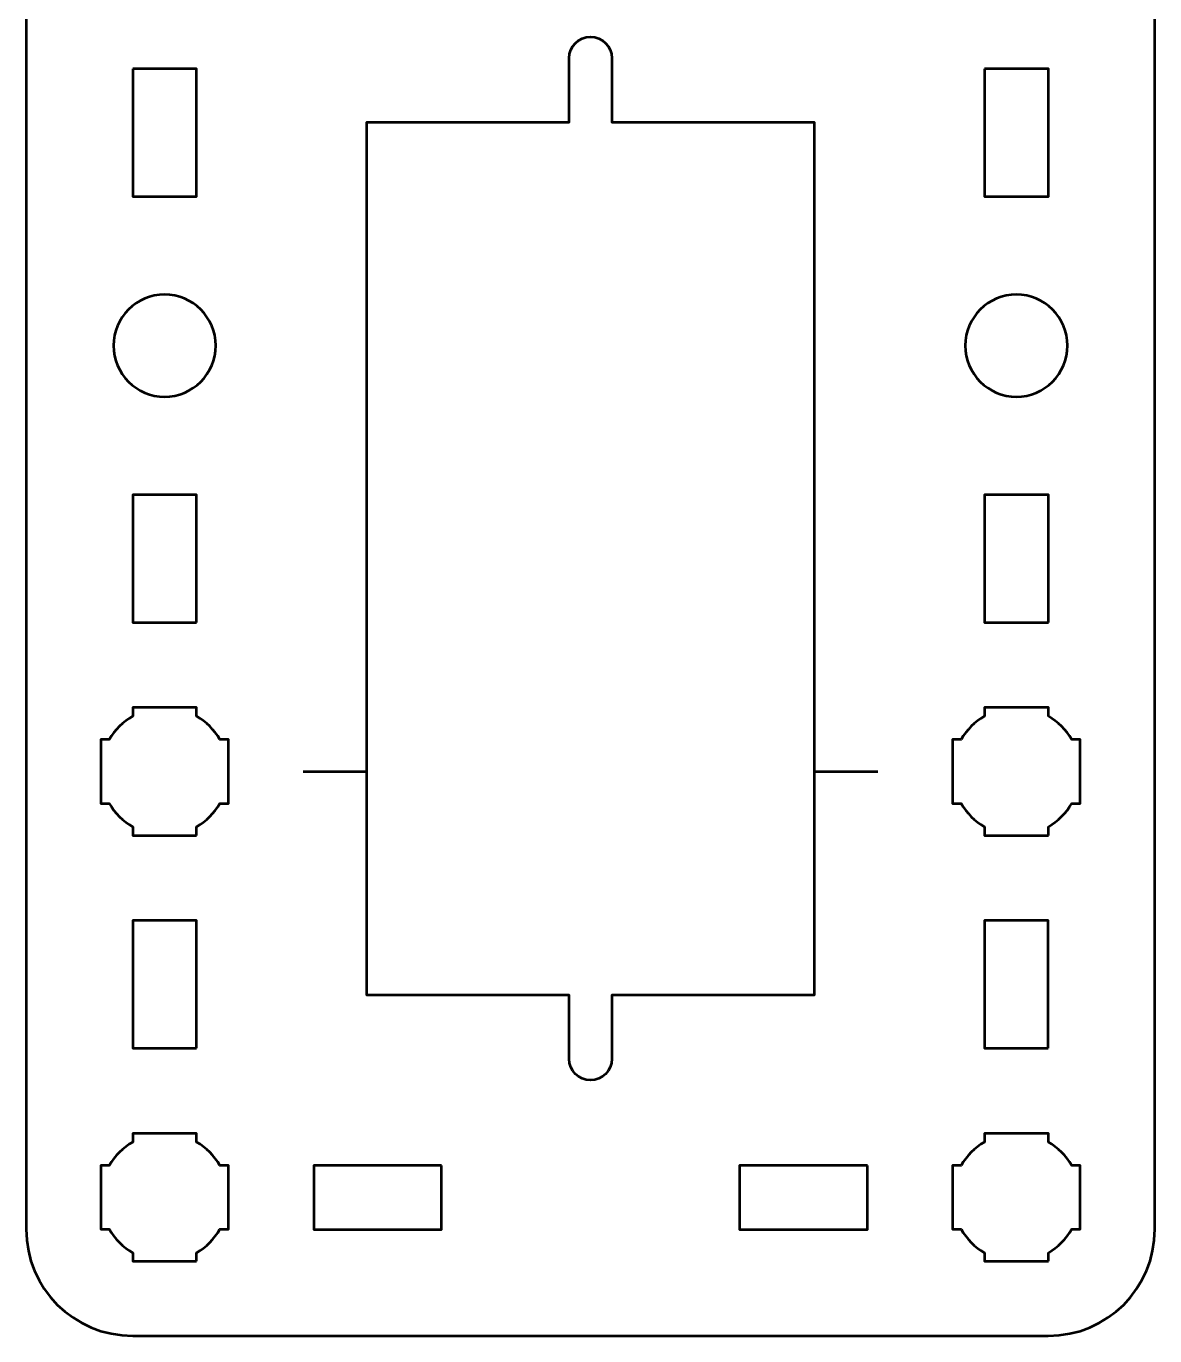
# Model space of a CAD drawing. Header units: centimetres. Extents: x -22.2 to 28.4, y -19.5 to -10.2.
# Drawn here: x -2.15 to 3.15, y -19.5 to -13.35 of the extents above; entities that cross this region are included whole.
import ezdxf

# ---------------------------------------------------------------- set-up
doc = ezdxf.new("R2010")
doc.units = ezdxf.units.CM
doc.header["$MEASUREMENT"] = 0
doc.layers.add('Layer 1', color=7, linetype='Continuous')

msp = doc.modelspace()

# ---------------------------------------------------------------- linework, layer by layer
at = {"layer": 'Layer 1', "lineweight": 53}
for points, knots in [([(2.65008, -10.2), (2.92714, -10.20008), (3.15002, -10.42315), (3.15002, -10.7001), (3.15002, -10.7001), (3.15002, -13.46669), (3.15002, -16.23331), (3.15002, -18.9999), (3.15002, -18.9999), (3.15002, -19.2769), (2.92693, -19.5), (2.64993, -19.5), (2.64993, -19.5), (2.64993, -19.5), (-1.64993, -19.5), (-1.64993, -19.5), (-1.64993, -19.5), (-1.92706, -19.5), (-2.15002, -19.2769), (-2.15002, -18.9999), (-2.15002, -18.9999), (-2.15002, -16.23331), (-2.15002, -13.46669), (-2.15002, -10.7001), (-2.15002, -10.7001), (-2.15002, -10.4231), (-1.92693, -10.2), (-1.64993, -10.2), (-1.64993, -10.2), (-1.64993, -10.2), (2.65008, -10.2), (2.65008, -10.2)], [0, 0, 0, 0, 0.125, 0.125, 0.125, 0.125, 0.25, 0.25, 0.25, 0.25, 0.375, 0.375, 0.375, 0.375, 0.5, 0.5, 0.5, 0.5, 0.625, 0.625, 0.625, 0.625, 0.75, 0.75, 0.75, 0.75, 0.875, 0.875, 0.875, 0.875, 1, 1, 1, 1]), ([(1.54998, -16.85), (1.54999, -15.78651), (1.55, -15.00484), (1.55, -13.8), (1.55, -13.8), (1.55, -13.8), (0.59998, -13.8), (0.59998, -13.8), (0.59998, -13.8), (0.59998, -13.8), (0.59998, -13.49995), (0.59998, -13.49995), (0.59998, -13.49995), (0.59998, -13.44474), (0.55519, -13.39995), (0.49998, -13.39995), (0.49998, -13.39995), (0.44477, -13.39995), (0.39998, -13.44474), (0.39998, -13.49995), (0.39998, -13.49995), (0.39998, -13.49995), (0.39998, -13.8), (0.39998, -13.8), (0.39998, -13.8), (0.39998, -13.8), (-0.54999, -13.8), (-0.54999, -13.8), (-0.54999, -13.8), (-0.54999, -15.00481), (-0.55, -15.78652), (-0.55, -16.85), (-0.55, -16.85), (-0.55, -16.85), (-0.55, -17.9), (-0.55, -17.9), (-0.55, -17.9), (-0.55, -17.9), (0.40002, -17.9), (0.40002, -17.9), (0.40002, -17.9), (0.40002, -17.9), (0.40002, -18.20005), (0.40002, -18.20005), (0.40002, -18.20005), (0.40002, -18.25526), (0.44481, -18.30005), (0.50002, -18.30005), (0.50002, -18.30005), (0.55523, -18.30005), (0.60002, -18.25526), (0.60002, -18.20005), (0.60002, -18.20005), (0.60002, -18.20005), (0.60002, -17.9), (0.60002, -17.9), (0.60002, -17.9), (0.60002, -17.9), (1.54999, -17.9), (1.54999, -17.9), (1.54999, -17.9), (1.54999, -17.9), (1.54998, -16.85), (1.54998, -16.85)], [0, 0, 0, 0, 0.0625, 0.0625, 0.0625, 0.0625, 0.125, 0.125, 0.125, 0.125, 0.1875, 0.1875, 0.1875, 0.1875, 0.25, 0.25, 0.25, 0.25, 0.3125, 0.3125, 0.3125, 0.3125, 0.375, 0.375, 0.375, 0.375, 0.4375, 0.4375, 0.4375, 0.4375, 0.5, 0.5, 0.5, 0.5, 0.5625, 0.5625, 0.5625, 0.5625, 0.625, 0.625, 0.625, 0.625, 0.6875, 0.6875, 0.6875, 0.6875, 0.75, 0.75, 0.75, 0.75, 0.8125, 0.8125, 0.8125, 0.8125, 0.875, 0.875, 0.875, 0.875, 0.9375, 0.9375, 0.9375, 0.9375, 1, 1, 1, 1]), ([(-1.64993, -13.55005), (-1.64993, -13.55005), (-1.34992, -13.55005), (-1.34992, -13.55005), (-1.34992, -13.55005), (-1.34992, -13.55005), (-1.34992, -14.15004), (-1.34992, -14.15004), (-1.34992, -14.15004), (-1.34992, -14.15004), (-1.64993, -14.15004), (-1.64993, -14.15004), (-1.64993, -14.15004), (-1.64993, -14.15004), (-1.64993, -13.55005), (-1.64993, -13.55005)], [0, 0, 0, 0, 0.25, 0.25, 0.25, 0.25, 0.5, 0.5, 0.5, 0.5, 0.75, 0.75, 0.75, 0.75, 1, 1, 1, 1]), ([(2.35007, -13.55005), (2.35007, -13.55005), (2.65008, -13.55005), (2.65008, -13.55005), (2.65008, -13.55005), (2.65008, -13.55005), (2.65008, -14.15004), (2.65008, -14.15004), (2.65008, -14.15004), (2.65008, -14.15004), (2.35007, -14.15004), (2.35007, -14.15004), (2.35007, -14.15004), (2.35007, -14.15004), (2.35007, -13.55005), (2.35007, -13.55005)], [0, 0, 0, 0, 0.25, 0.25, 0.25, 0.25, 0.5, 0.5, 0.5, 0.5, 0.75, 0.75, 0.75, 0.75, 1, 1, 1, 1]), ([(-1.73997, -14.84996), (-1.73997, -14.71744), (-1.63249, -14.60996), (-1.49997, -14.60996), (-1.49997, -14.60996), (-1.36745, -14.60996), (-1.25997, -14.71744), (-1.25997, -14.84996), (-1.25997, -14.84996), (-1.25997, -14.98248), (-1.36745, -15.08996), (-1.49997, -15.08996), (-1.49997, -15.08996), (-1.63249, -15.08996), (-1.73997, -14.98248), (-1.73997, -14.84996)], [0, 0, 0, 0, 0.25, 0.25, 0.25, 0.25, 0.5, 0.5, 0.5, 0.5, 0.75, 0.75, 0.75, 0.75, 1, 1, 1, 1]), ([(2.26003, -14.84996), (2.26003, -14.71744), (2.36751, -14.60996), (2.50003, -14.60996), (2.50003, -14.60996), (2.63255, -14.60996), (2.74003, -14.71744), (2.74003, -14.84996), (2.74003, -14.84996), (2.74003, -14.98248), (2.63255, -15.08996), (2.50003, -15.08996), (2.50003, -15.08996), (2.36751, -15.08996), (2.26003, -14.98248), (2.26003, -14.84996)], [0, 0, 0, 0, 0.25, 0.25, 0.25, 0.25, 0.5, 0.5, 0.5, 0.5, 0.75, 0.75, 0.75, 0.75, 1, 1, 1, 1]), ([(-1.34993, -16.14995), (-1.34993, -16.14995), (-1.64993, -16.14995), (-1.64993, -16.14995), (-1.64993, -16.14995), (-1.64993, -16.14995), (-1.64993, -15.54996), (-1.64993, -15.54996), (-1.64993, -15.54996), (-1.64993, -15.54996), (-1.34993, -15.54996), (-1.34993, -15.54996), (-1.34993, -15.54996), (-1.34993, -15.54996), (-1.34993, -16.14995), (-1.34993, -16.14995)], [0, 0, 0, 0, 0.25, 0.25, 0.25, 0.25, 0.5, 0.5, 0.5, 0.5, 0.75, 0.75, 0.75, 0.75, 1, 1, 1, 1]), ([(2.65007, -16.14995), (2.65007, -16.14995), (2.35007, -16.14995), (2.35007, -16.14995), (2.35007, -16.14995), (2.35007, -16.14995), (2.35007, -15.54996), (2.35007, -15.54996), (2.35007, -15.54996), (2.35007, -15.54996), (2.65007, -15.54996), (2.65007, -15.54996), (2.65007, -15.54996), (2.65007, -15.54996), (2.65007, -16.14995), (2.65007, -16.14995)], [0, 0, 0, 0, 0.25, 0.25, 0.25, 0.25, 0.5, 0.5, 0.5, 0.5, 0.75, 0.75, 0.75, 0.75, 1, 1, 1, 1]), ([(-1.34993, -17.14995), (-1.34993, -17.14995), (-1.49845, -17.14995), (-1.49845, -17.14995), (-1.49845, -17.14995), (-1.49845, -17.14995), (-1.5, -17.14997), (-1.5, -17.14997), (-1.5, -17.14997), (-1.5, -17.14997), (-1.50155, -17.14995), (-1.50155, -17.14995), (-1.50155, -17.14995), (-1.50155, -17.14995), (-1.64993, -17.14995), (-1.64993, -17.14995), (-1.64993, -17.14995), (-1.64993, -17.14995), (-1.64993, -17.10986), (-1.64993, -17.10986), (-1.64993, -17.10986), (-1.6955, -17.08351), (-1.73348, -17.04551), (-1.75984, -16.99996), (-1.75984, -16.99996), (-1.75984, -16.99996), (-1.79993, -16.99996), (-1.79993, -16.99996), (-1.79993, -16.99996), (-1.79993, -16.99996), (-1.79993, -16.85591), (-1.79993, -16.85591), (-1.79993, -16.85591), (-1.79993, -16.85591), (-1.79999, -16.84997), (-1.79999, -16.84997), (-1.79999, -16.84997), (-1.79999, -16.84997), (-1.79993, -16.84403), (-1.79993, -16.84403), (-1.79993, -16.84403), (-1.79993, -16.84403), (-1.79993, -16.69996), (-1.79993, -16.69996), (-1.79993, -16.69996), (-1.79993, -16.69996), (-1.75986, -16.69996), (-1.75986, -16.69996), (-1.75986, -16.69996), (-1.7335, -16.65439), (-1.69551, -16.6164), (-1.64993, -16.59006), (-1.64993, -16.59006), (-1.64993, -16.59006), (-1.64993, -16.54996), (-1.64993, -16.54996), (-1.64993, -16.54996), (-1.64993, -16.54996), (-1.34993, -16.54996), (-1.34993, -16.54996), (-1.34993, -16.54996), (-1.34993, -16.54996), (-1.34993, -16.59015), (-1.34993, -16.59015), (-1.34993, -16.59015), (-1.30443, -16.61649), (-1.26649, -16.65445), (-1.24015, -16.69996), (-1.24015, -16.69996), (-1.24015, -16.69996), (-1.19994, -16.69996), (-1.19994, -16.69996), (-1.19994, -16.69996), (-1.19994, -16.69996), (-1.19994, -16.99996), (-1.19994, -16.99996), (-1.19994, -16.99996), (-1.19994, -16.99996), (-1.24017, -16.99996), (-1.24017, -16.99996), (-1.24017, -16.99996), (-1.26651, -17.04546), (-1.30444, -17.08342), (-1.34993, -17.10976), (-1.34993, -17.10976), (-1.34993, -17.10976), (-1.34993, -17.14995), (-1.34993, -17.14995)], [0, 0, 0, 0, 0.0454545, 0.0454545, 0.0454545, 0.0454545, 0.0909091, 0.0909091, 0.0909091, 0.0909091, 0.1363636, 0.1363636, 0.1363636, 0.1363636, 0.1818182, 0.1818182, 0.1818182, 0.1818182, 0.2272727, 0.2272727, 0.2272727, 0.2272727, 0.2727273, 0.2727273, 0.2727273, 0.2727273, 0.3181818, 0.3181818, 0.3181818, 0.3181818, 0.3636364, 0.3636364, 0.3636364, 0.3636364, 0.4090909, 0.4090909, 0.4090909, 0.4090909, 0.4545455, 0.4545455, 0.4545455, 0.4545455, 0.5, 0.5, 0.5, 0.5, 0.5454545, 0.5454545, 0.5454545, 0.5454545, 0.5909091, 0.5909091, 0.5909091, 0.5909091, 0.6363636, 0.6363636, 0.6363636, 0.6363636, 0.6818182, 0.6818182, 0.6818182, 0.6818182, 0.7272727, 0.7272727, 0.7272727, 0.7272727, 0.7727273, 0.7727273, 0.7727273, 0.7727273, 0.8181818, 0.8181818, 0.8181818, 0.8181818, 0.8636364, 0.8636364, 0.8636364, 0.8636364, 0.9090909, 0.9090909, 0.9090909, 0.9090909, 0.9545455, 0.9545455, 0.9545455, 0.9545455, 1, 1, 1, 1]), ([(2.65007, -17.14995), (2.65007, -17.14995), (2.50155, -17.14995), (2.50155, -17.14995), (2.50155, -17.14995), (2.50155, -17.14995), (2.5, -17.14997), (2.5, -17.14997), (2.5, -17.14997), (2.5, -17.14997), (2.49845, -17.14995), (2.49845, -17.14995), (2.49845, -17.14995), (2.49845, -17.14995), (2.35007, -17.14995), (2.35007, -17.14995), (2.35007, -17.14995), (2.35007, -17.14995), (2.35007, -17.10986), (2.35007, -17.10986), (2.35007, -17.10986), (2.3045, -17.08351), (2.26652, -17.04551), (2.24016, -16.99996), (2.24016, -16.99996), (2.24016, -16.99996), (2.20007, -16.99996), (2.20007, -16.99996), (2.20007, -16.99996), (2.20007, -16.99996), (2.20007, -16.85591), (2.20007, -16.85591), (2.20007, -16.85591), (2.20007, -16.85591), (2.20001, -16.84997), (2.20001, -16.84997), (2.20001, -16.84997), (2.20001, -16.84997), (2.20007, -16.84403), (2.20007, -16.84403), (2.20007, -16.84403), (2.20007, -16.84403), (2.20007, -16.69996), (2.20007, -16.69996), (2.20007, -16.69996), (2.20007, -16.69996), (2.24014, -16.69996), (2.24014, -16.69996), (2.24014, -16.69996), (2.2665, -16.65439), (2.30449, -16.6164), (2.35007, -16.59006), (2.35007, -16.59006), (2.35007, -16.59006), (2.35007, -16.54996), (2.35007, -16.54996), (2.35007, -16.54996), (2.35007, -16.54996), (2.65007, -16.54996), (2.65007, -16.54996), (2.65007, -16.54996), (2.65007, -16.54996), (2.65007, -16.59015), (2.65007, -16.59015), (2.65007, -16.59015), (2.69557, -16.61649), (2.73351, -16.65445), (2.75985, -16.69996), (2.75985, -16.69996), (2.75985, -16.69996), (2.80006, -16.69996), (2.80006, -16.69996), (2.80006, -16.69996), (2.80006, -16.69996), (2.80006, -16.99996), (2.80006, -16.99996), (2.80006, -16.99996), (2.80006, -16.99996), (2.75983, -16.99996), (2.75983, -16.99996), (2.75983, -16.99996), (2.73349, -17.04546), (2.69556, -17.08342), (2.65007, -17.10976), (2.65007, -17.10976), (2.65007, -17.10976), (2.65007, -17.14995), (2.65007, -17.14995)], [0, 0, 0, 0, 0.0454545, 0.0454545, 0.0454545, 0.0454545, 0.0909091, 0.0909091, 0.0909091, 0.0909091, 0.1363636, 0.1363636, 0.1363636, 0.1363636, 0.1818182, 0.1818182, 0.1818182, 0.1818182, 0.2272727, 0.2272727, 0.2272727, 0.2272727, 0.2727273, 0.2727273, 0.2727273, 0.2727273, 0.3181818, 0.3181818, 0.3181818, 0.3181818, 0.3636364, 0.3636364, 0.3636364, 0.3636364, 0.4090909, 0.4090909, 0.4090909, 0.4090909, 0.4545455, 0.4545455, 0.4545455, 0.4545455, 0.5, 0.5, 0.5, 0.5, 0.5454545, 0.5454545, 0.5454545, 0.5454545, 0.5909091, 0.5909091, 0.5909091, 0.5909091, 0.6363636, 0.6363636, 0.6363636, 0.6363636, 0.6818182, 0.6818182, 0.6818182, 0.6818182, 0.7272727, 0.7272727, 0.7272727, 0.7272727, 0.7727273, 0.7727273, 0.7727273, 0.7727273, 0.8181818, 0.8181818, 0.8181818, 0.8181818, 0.8636364, 0.8636364, 0.8636364, 0.8636364, 0.9090909, 0.9090909, 0.9090909, 0.9090909, 0.9545455, 0.9545455, 0.9545455, 0.9545455, 1, 1, 1, 1]), ([(-1.34993, -18.14995), (-1.34993, -18.14995), (-1.64993, -18.14995), (-1.64993, -18.14995), (-1.64993, -18.14995), (-1.64993, -18.14995), (-1.64993, -17.54996), (-1.64993, -17.54996), (-1.64993, -17.54996), (-1.64993, -17.54996), (-1.34993, -17.54996), (-1.34993, -17.54996), (-1.34993, -17.54996), (-1.34993, -17.54996), (-1.34993, -18.14995), (-1.34993, -18.14995)], [0, 0, 0, 0, 0.25, 0.25, 0.25, 0.25, 0.5, 0.5, 0.5, 0.5, 0.75, 0.75, 0.75, 0.75, 1, 1, 1, 1]), ([(2.64993, -18.14995), (2.64993, -18.14995), (2.34992, -18.14995), (2.34992, -18.14995), (2.34992, -18.14995), (2.34992, -18.14995), (2.34992, -17.54996), (2.34992, -17.54996), (2.34992, -17.54996), (2.34992, -17.54996), (2.64993, -17.54996), (2.64993, -17.54996), (2.64993, -17.54996), (2.64993, -17.54996), (2.64993, -18.14995), (2.64993, -18.14995)], [0, 0, 0, 0, 0.25, 0.25, 0.25, 0.25, 0.5, 0.5, 0.5, 0.5, 0.75, 0.75, 0.75, 0.75, 1, 1, 1, 1]), ([(-1.34993, -19.14995), (-1.34993, -19.14995), (-1.49845, -19.14995), (-1.49845, -19.14995), (-1.49845, -19.14995), (-1.49845, -19.14995), (-1.5, -19.14997), (-1.5, -19.14997), (-1.5, -19.14997), (-1.5, -19.14997), (-1.50155, -19.14995), (-1.50155, -19.14995), (-1.50155, -19.14995), (-1.50155, -19.14995), (-1.64993, -19.14995), (-1.64993, -19.14995), (-1.64993, -19.14995), (-1.64993, -19.14995), (-1.64993, -19.10986), (-1.64993, -19.10986), (-1.64993, -19.10986), (-1.6955, -19.08351), (-1.73348, -19.04551), (-1.75984, -18.99996), (-1.75984, -18.99996), (-1.75984, -18.99996), (-1.79993, -18.99996), (-1.79993, -18.99996), (-1.79993, -18.99996), (-1.79993, -18.99996), (-1.79993, -18.85591), (-1.79993, -18.85591), (-1.79993, -18.85591), (-1.79993, -18.85591), (-1.79999, -18.84997), (-1.79999, -18.84997), (-1.79999, -18.84997), (-1.79999, -18.84997), (-1.79993, -18.84403), (-1.79993, -18.84403), (-1.79993, -18.84403), (-1.79993, -18.84403), (-1.79993, -18.69996), (-1.79993, -18.69996), (-1.79993, -18.69996), (-1.79993, -18.69996), (-1.75986, -18.69996), (-1.75986, -18.69996), (-1.75986, -18.69996), (-1.7335, -18.65439), (-1.69551, -18.6164), (-1.64993, -18.59006), (-1.64993, -18.59006), (-1.64993, -18.59006), (-1.64993, -18.54996), (-1.64993, -18.54996), (-1.64993, -18.54996), (-1.64993, -18.54996), (-1.34993, -18.54996), (-1.34993, -18.54996), (-1.34993, -18.54996), (-1.34993, -18.54996), (-1.34993, -18.59015), (-1.34993, -18.59015), (-1.34993, -18.59015), (-1.30443, -18.61649), (-1.26649, -18.65445), (-1.24015, -18.69996), (-1.24015, -18.69996), (-1.24015, -18.69996), (-1.19994, -18.69996), (-1.19994, -18.69996), (-1.19994, -18.69996), (-1.19994, -18.69996), (-1.19994, -18.99996), (-1.19994, -18.99996), (-1.19994, -18.99996), (-1.19994, -18.99996), (-1.24017, -18.99996), (-1.24017, -18.99996), (-1.24017, -18.99996), (-1.26651, -19.04546), (-1.30444, -19.08342), (-1.34993, -19.10976), (-1.34993, -19.10976), (-1.34993, -19.10976), (-1.34993, -19.14995), (-1.34993, -19.14995)], [0, 0, 0, 0, 0.0454545, 0.0454545, 0.0454545, 0.0454545, 0.0909091, 0.0909091, 0.0909091, 0.0909091, 0.1363636, 0.1363636, 0.1363636, 0.1363636, 0.1818182, 0.1818182, 0.1818182, 0.1818182, 0.2272727, 0.2272727, 0.2272727, 0.2272727, 0.2727273, 0.2727273, 0.2727273, 0.2727273, 0.3181818, 0.3181818, 0.3181818, 0.3181818, 0.3636364, 0.3636364, 0.3636364, 0.3636364, 0.4090909, 0.4090909, 0.4090909, 0.4090909, 0.4545455, 0.4545455, 0.4545455, 0.4545455, 0.5, 0.5, 0.5, 0.5, 0.5454545, 0.5454545, 0.5454545, 0.5454545, 0.5909091, 0.5909091, 0.5909091, 0.5909091, 0.6363636, 0.6363636, 0.6363636, 0.6363636, 0.6818182, 0.6818182, 0.6818182, 0.6818182, 0.7272727, 0.7272727, 0.7272727, 0.7272727, 0.7727273, 0.7727273, 0.7727273, 0.7727273, 0.8181818, 0.8181818, 0.8181818, 0.8181818, 0.8636364, 0.8636364, 0.8636364, 0.8636364, 0.9090909, 0.9090909, 0.9090909, 0.9090909, 0.9545455, 0.9545455, 0.9545455, 0.9545455, 1, 1, 1, 1]), ([(2.65007, -19.14995), (2.65007, -19.14995), (2.50155, -19.14995), (2.50155, -19.14995), (2.50155, -19.14995), (2.50155, -19.14995), (2.5, -19.14997), (2.5, -19.14997), (2.5, -19.14997), (2.5, -19.14997), (2.49845, -19.14995), (2.49845, -19.14995), (2.49845, -19.14995), (2.49845, -19.14995), (2.35007, -19.14995), (2.35007, -19.14995), (2.35007, -19.14995), (2.35007, -19.14995), (2.35007, -19.10986), (2.35007, -19.10986), (2.35007, -19.10986), (2.3045, -19.08351), (2.26652, -19.04551), (2.24016, -18.99996), (2.24016, -18.99996), (2.24016, -18.99996), (2.20007, -18.99996), (2.20007, -18.99996), (2.20007, -18.99996), (2.20007, -18.99996), (2.20007, -18.85591), (2.20007, -18.85591), (2.20007, -18.85591), (2.20007, -18.85591), (2.20001, -18.84997), (2.20001, -18.84997), (2.20001, -18.84997), (2.20001, -18.84997), (2.20007, -18.84403), (2.20007, -18.84403), (2.20007, -18.84403), (2.20007, -18.84403), (2.20007, -18.69996), (2.20007, -18.69996), (2.20007, -18.69996), (2.20007, -18.69996), (2.24014, -18.69996), (2.24014, -18.69996), (2.24014, -18.69996), (2.2665, -18.65439), (2.30449, -18.6164), (2.35007, -18.59006), (2.35007, -18.59006), (2.35007, -18.59006), (2.35007, -18.54996), (2.35007, -18.54996), (2.35007, -18.54996), (2.35007, -18.54996), (2.65007, -18.54996), (2.65007, -18.54996), (2.65007, -18.54996), (2.65007, -18.54996), (2.65007, -18.59015), (2.65007, -18.59015), (2.65007, -18.59015), (2.69557, -18.61649), (2.73351, -18.65445), (2.75985, -18.69996), (2.75985, -18.69996), (2.75985, -18.69996), (2.80006, -18.69996), (2.80006, -18.69996), (2.80006, -18.69996), (2.80006, -18.69996), (2.80006, -18.99996), (2.80006, -18.99996), (2.80006, -18.99996), (2.80006, -18.99996), (2.75983, -18.99996), (2.75983, -18.99996), (2.75983, -18.99996), (2.73349, -19.04546), (2.69556, -19.08342), (2.65007, -19.10976), (2.65007, -19.10976), (2.65007, -19.10976), (2.65007, -19.14995), (2.65007, -19.14995)], [0, 0, 0, 0, 0.0454545, 0.0454545, 0.0454545, 0.0454545, 0.0909091, 0.0909091, 0.0909091, 0.0909091, 0.1363636, 0.1363636, 0.1363636, 0.1363636, 0.1818182, 0.1818182, 0.1818182, 0.1818182, 0.2272727, 0.2272727, 0.2272727, 0.2272727, 0.2727273, 0.2727273, 0.2727273, 0.2727273, 0.3181818, 0.3181818, 0.3181818, 0.3181818, 0.3636364, 0.3636364, 0.3636364, 0.3636364, 0.4090909, 0.4090909, 0.4090909, 0.4090909, 0.4545455, 0.4545455, 0.4545455, 0.4545455, 0.5, 0.5, 0.5, 0.5, 0.5454545, 0.5454545, 0.5454545, 0.5454545, 0.5909091, 0.5909091, 0.5909091, 0.5909091, 0.6363636, 0.6363636, 0.6363636, 0.6363636, 0.6818182, 0.6818182, 0.6818182, 0.6818182, 0.7272727, 0.7272727, 0.7272727, 0.7272727, 0.7727273, 0.7727273, 0.7727273, 0.7727273, 0.8181818, 0.8181818, 0.8181818, 0.8181818, 0.8636364, 0.8636364, 0.8636364, 0.8636364, 0.9090909, 0.9090909, 0.9090909, 0.9090909, 0.9545455, 0.9545455, 0.9545455, 0.9545455, 1, 1, 1, 1]), ([(-0.19993, -18.70005), (-0.19993, -18.70005), (-0.19993, -19.00006), (-0.19993, -19.00006), (-0.19993, -19.00006), (-0.19993, -19.00006), (-0.79992, -19.00006), (-0.79992, -19.00006), (-0.79992, -19.00006), (-0.79992, -19.00006), (-0.79992, -18.70005), (-0.79992, -18.70005), (-0.79992, -18.70005), (-0.79992, -18.70005), (-0.19993, -18.70005), (-0.19993, -18.70005)], [0, 0, 0, 0, 0.25, 0.25, 0.25, 0.25, 0.5, 0.5, 0.5, 0.5, 0.75, 0.75, 0.75, 0.75, 1, 1, 1, 1]), ([(1.80007, -18.70005), (1.80007, -18.70005), (1.80007, -19.00006), (1.80007, -19.00006), (1.80007, -19.00006), (1.80007, -19.00006), (1.20008, -19.00006), (1.20008, -19.00006), (1.20008, -19.00006), (1.20008, -19.00006), (1.20008, -18.70005), (1.20008, -18.70005), (1.20008, -18.70005), (1.20008, -18.70005), (1.80007, -18.70005), (1.80007, -18.70005)], [0, 0, 0, 0, 0.25, 0.25, 0.25, 0.25, 0.5, 0.5, 0.5, 0.5, 0.75, 0.75, 0.75, 0.75, 1, 1, 1, 1])]:
    msp.add_open_spline(points, degree=3, knots=knots, dxfattribs=at)
at = {"layer": 'Layer 1', "color": 5, "lineweight": 53}
for points in [[(-0.85, -16.84996), (-0.85, -16.84996), (-0.55, -16.84996), (-0.55, -16.84996)], [(1.55, -16.84996), (1.55, -16.84996), (1.85, -16.84996), (1.85, -16.84996)]]:
    msp.add_open_spline(points, degree=3, dxfattribs=at)

doc.saveas('drawing.dxf')
